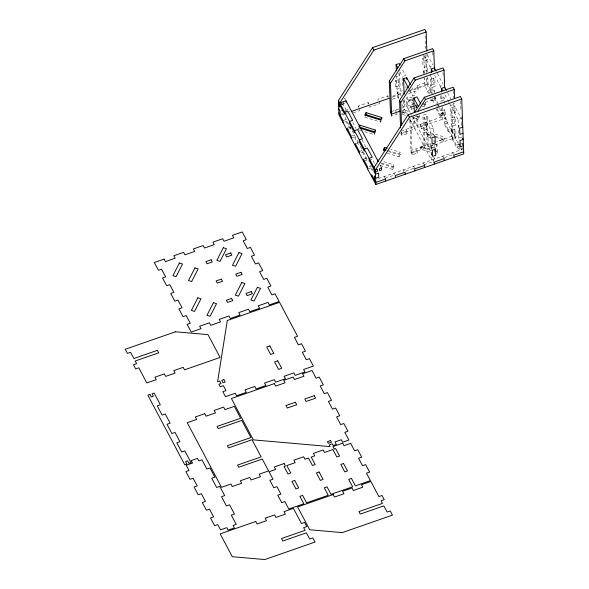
<?xml version="1.0" encoding="UTF-8"?>
<svg xmlns="http://www.w3.org/2000/svg" width="589" height="589" viewBox="0 0 589 589"><rect width="100%" height="100%" fill="white"/><g stroke="black" fill="none" stroke-linecap="round" stroke-linejoin="round"><path stroke-width="0.44" stroke-dasharray="2.94 2.21" d="M358.443 129.705L359.408 127.813M364.746 131.678L374.199 134.631L375.487 132.098M364.819 117.189L380.575 122.107L381.863 119.582M405.541 115.4L402.39 114.413L402.316 112.359L403.605 109.826L410.688 112.043M414.281 103.62L408.766 101.897L408.692 99.843L409.981 97.31L415.054 98.893M402.39 114.413L403.679 111.888L403.605 109.826M408.766 101.897L410.054 99.372L409.981 97.31M380.045 165.465L392.649 169.404L392.576 167.35L393.864 164.817L382.482 161.261M387.209 153.199L399.025 156.888L398.952 154.833L400.24 152.301L390.61 149.297M418.153 119.339L418.072 117.277L419.361 114.752L419.442 116.806L418.153 119.339L413.426 117.859M424.529 106.815L424.448 104.761L425.737 102.236L425.81 104.29L424.529 106.815L421.371 105.836M392.649 169.404L393.938 166.878L393.864 164.817M399.025 156.888L400.314 154.355L400.24 152.301M430.301 152.146L420.841 149.194L420.767 147.132L422.055 144.607L433.467 148.17M430.368 137.657L427.216 136.677L427.143 134.616L428.431 132.091L444.187 137.009L444.261 139.07L442.98 141.596L436.67 139.63M420.841 149.194L422.129 146.661L422.055 144.607M427.216 136.677L428.505 134.145L428.431 132.091M436.523 152.058L437.811 149.525L437.892 151.587L436.604 154.112M442.98 141.596L442.899 139.541L444.187 137.009M417.41 152.971L416.261 150.799L416.187 148.745L417.336 150.917L417.41 152.971L412.182 154.797L411.026 152.617L409.819 119.7L410.82 118.153M412.182 154.797L410.975 121.871L413.971 117.24M422.733 58.664L425.869 57.567L427.187 60.056L424.051 61.146L422.733 58.664L422.961 64.834L424.279 67.315L427.415 66.226L426.097 63.745L422.961 64.834M398.937 98.716L397.229 95.484L396.544 76.968L399.688 75.878L398.37 73.389M402.736 85.582L402.397 76.511L405.541 75.414L401.757 68.287M430.198 68.626L430.132 66.859L433.268 65.769M395.455 80.656L398.598 79.567L399.916 82.048L396.772 83.137L395.455 80.656L395.683 86.826L397.001 89.314L400.137 88.217L398.819 85.736L398.598 79.567M423.285 73.654L423.189 71.004L426.326 69.914L427.643 72.403L427.415 66.226M341.392 104.496L345.404 103.097M395.683 86.826L398.819 85.736M427.209 77.328L427.872 78.573L424.728 79.662L424.073 78.425M433.725 78.109L430.581 79.206L431.737 81.378L434.873 80.288L433.725 78.109L433.946 84.286L435.102 86.458L431.965 87.547L430.809 85.376L433.946 84.286M340.832 110.938L343.188 110.121M345.39 110.577L348.644 109.444L349.962 111.932M358.465 107.419L358.414 106.049L368.177 102.648L368.839 103.892M388.372 97.097L387.709 95.852L377.947 99.254L377.998 100.623M392.362 99.261L398.871 96.994L397.553 94.512L397.479 92.458L402.361 90.758M408.641 93.599L418.404 90.198L417.086 87.717L417.012 85.655L426.775 82.261L430.876 89.992L427.739 91.081L427.813 93.136L430.949 92.046M341.399 114.052L343.026 113.486M392.672 96.213L402.434 92.812M409.76 90.264L426.856 84.315L426.554 76.091M341.767 114.781L343.335 114.237L358.421 142.663L358.495 144.725L354.394 136.994L354.32 134.94L351.177 136.03M345.824 113.368L347.481 112.793M392.281 97.207L402.051 93.806M408.56 91.538L428.093 84.742L427.872 78.573M353.297 112.852L359.805 110.592L359.732 108.531M413.051 106.719L412.653 95.83L415.79 94.733L412.064 87.724M440.447 87.945L440.381 86.178L443.517 85.088M342.982 120.576L346.118 119.479L346.192 121.54L350.293 129.263L347.937 130.088M434.748 91.545L434.174 90.456L431.038 91.553L432.186 93.725L431.538 76.084M344.624 122.085L346.192 121.54M391.199 111.66L398.827 109.009M401.963 107.92L403.531 107.367L403.296 101.013M414.538 103.539L406.668 106.278L406.336 97.2M347.083 128.299L349.432 127.482M414.273 108.295L411.284 109.333L410.128 107.161L414.612 105.6M402.331 110.364L404.687 109.547L404.319 99.556M414.2 106.234L407.824 108.45L407.323 94.836M414.943 105.976L416.438 105.453L415.672 104.003M425.125 102.434L435.551 98.805L435.492 97.038M431.914 100.866L435.05 99.777L434.976 97.715L431.84 98.812L431.914 100.866L430.684 98.547M443.973 97.435L440.83 98.525L441.986 100.697L445.122 99.607L443.973 97.435L444.202 103.605M390.912 114.7L391.678 116.151L396.912 114.332L396.839 112.278L395.683 110.099L395.734 111.476M415.017 108.03L416.511 107.515L416.438 105.453M436.721 106.263L439.077 105.446M351.258 138.084L354.394 136.994M442.214 106.874L442.663 119.214L451.763 136.361L450.629 105.497L453.766 104.408L452.941 102.847M444.423 109.775L441.286 110.872L442.442 113.044L445.579 111.954L444.423 109.775L444.651 115.952L416.924 125.597L416.585 116.519M436.942 144.099L437.016 146.153L431.781 147.972L430.633 145.8L430.552 143.745L427.172 144.916L426.038 114.052L422.902 115.15L424.028 146.013L410.953 150.563L412.109 152.735L425.184 148.185L424.051 117.321L427.194 116.232L433.497 128.115L433.725 134.285L435.043 136.773M452.912 138.54L451.785 107.677L454.922 106.58L461.231 118.47L458.087 119.56L458.831 139.843M355.277 143.76L358.421 142.663M443.178 113.176L440.042 114.266L440.116 116.32L443.252 115.23L443.178 113.176L447.279 120.9L447.353 122.961L444.216 124.051L448.317 131.781L451.454 130.684L451.38 128.63L448.236 129.72L448.317 131.781M453.736 103.406L453.994 110.577L450.857 111.674L452.006 113.846L455.15 112.757L454.789 102.891M401.448 130.979L413.78 126.694L413.419 116.703M406.012 131.48L400.778 133.298L401.934 135.47L407.161 133.651L407.087 131.597L405.931 129.425L406.012 131.48L407.161 133.651M420.377 126.48L425.611 124.662L425.538 122.6L426.686 124.772L426.767 126.834L421.533 128.652L420.377 126.48L420.303 124.419L421.459 126.598L421.533 128.652M454.222 116.755L451.086 117.844L452.234 120.016L455.378 118.926L454.222 116.755L454.45 122.924L455.599 125.096L452.462 126.193L451.307 124.021L454.45 122.924M359.378 151.483L362.522 150.394L359.651 144.982M447.279 120.9L444.135 121.997L444.216 124.051M361.028 153L362.596 152.448L362.522 150.394M430.714 138.908L430.36 129.205L433.497 128.115M433.725 134.285L430.588 135.382L431.575 137.244M461.158 116.637L461.452 124.64L458.316 125.729L459.302 127.592M363.479 159.214L366.616 158.124L366.697 160.179L364.341 160.996M454.671 129.101L451.535 130.191L452.691 132.363L455.827 131.273L454.671 129.101L454.899 135.271L436.655 141.618M369.193 160.399L372.329 159.31L374.773 163.919M369.148 166.392L370.717 165.848L373.176 170.486M452.411 139.505L452.337 137.451L455.481 136.361L455.555 138.415L452.411 139.505L456.512 147.235L459.656 146.146M411.026 152.617L416.261 150.799M430.633 145.8L435.86 143.981L437.016 146.153M455.827 131.273L456.055 137.443L428.321 147.095L427.194 116.232M367.654 168.999L370.798 167.909L370.717 165.848M461.909 136.987L458.765 138.076L460.083 140.557M463.123 145.019L462.137 143.156L458.993 144.246L459.98 146.116M459.575 144.084L456.438 145.181L456.512 147.235M378.433 178.533L462.358 149.334L462.232 145.8M385.118 178.29L394.07 175.176L393.997 173.114L395.315 175.603M414.847 168.807L413.53 166.319L413.603 168.38L403.833 171.774L403.759 169.72L405.077 172.202M424.183 164.699L433.136 161.585L433.062 159.523L434.38 162.012M444.533 157.616L452.669 154.789L452.595 152.728L453.913 155.209M410.054 99.372L413.206 100.351M422.659 103.303L425.81 104.29M408.692 99.843L413.036 101.198M422.07 104.017L424.448 104.761M403.679 111.888L408.405 113.36M416.29 115.819L419.442 116.806M402.316 112.359L407.573 114.001M415.451 116.46L418.072 117.277M428.505 134.145L434.019 135.868M434.807 136.111L444.261 139.07M427.143 134.616L432.348 136.243M435.823 137.325L442.899 139.541M422.129 146.661L431.582 149.613M434.741 150.6L437.892 151.587M420.767 147.132L431.45 150.467M359.231 129.955L361.594 130.692M387.709 150.423L400.314 154.355M388.445 151.55L398.952 154.833M381.333 162.939L393.938 166.878M381.193 163.794L392.576 167.35M427.386 54.674L432.849 64.974M437.318 73.397L443.105 84.308M447.566 92.716L450.872 98.952M453.994 110.577L455.15 112.757M461.452 124.64L462.446 126.502M424.242 55.764L430.132 66.859M434.594 75.267L440.381 86.178M444.842 94.586L447.323 99.261M447.736 100.042L448.973 102.383M449.392 103.163L450.629 105.497M451.785 107.677L458.087 119.56M423.189 71.004L424.176 72.874M434.402 96.633L437.899 103.23M451.38 128.63L456.055 137.443M461.562 147.832L462.358 149.334M426.856 84.315L431.774 93.592M434.233 98.23L437.517 104.415M437.921 105.181L439.151 107.5M439.563 108.273L459.243 145.373M460.473 147.692L462.115 150.784M429.307 94.034L424.956 85.839L424.662 77.903M432.414 99.894L434.763 104.327M437.171 108.855L441.514 117.042L441.095 105.578M452.337 137.451L459.221 150.423L458.868 140.719M436.015 108.597L440.116 116.32M417.012 85.655L418.33 88.144L418.404 90.198M399.879 71.755L402.397 76.511M409.753 90.375L412.653 95.83M424.051 117.321L430.36 129.205M444.143 158.61L442.825 156.129L442.876 157.499M416.511 107.515L415.363 105.335L415.289 103.281M425.611 124.662L426.767 126.834M434.94 142.324L433.953 140.462L434.012 142.221M435.492 149.12L434.174 146.632L431.038 147.729L431.7 148.965M395.558 75.105L396.544 76.968M401.219 96.007L400.365 94.395L399.46 69.701M403.362 100.042L411.505 115.385M411.932 116.188L431.634 153.324M433.776 157.366L434.63 158.978L434.564 157.211M431.266 153.898L432.252 155.761M397.479 92.458L398.797 94.939L398.871 96.994M433.136 161.585L434.454 164.066M401.941 104.363L407.08 114.052M409.649 118.897L431.494 160.068L430.942 145.078M409.819 119.7L410.975 121.871M424.61 165.406L423.292 162.925L423.344 164.294M401.087 131.965L401.853 133.416L414.936 128.866L414.501 117.064M413.603 168.38L414.59 170.243M358.414 106.049L359.069 107.286M345.691 100.174L344.705 98.311L344.779 100.373M381.274 167.247L380.288 165.384L380.361 167.438M385.545 178.997L384.227 176.516L384.278 177.885M343.019 101.72L344.005 103.583L343.932 101.529M346.222 110.099L342.96 103.951L343.034 106.005L341.716 103.524M352.752 122.402L356.014 128.549M365.806 147.007L362.537 140.852L362.463 138.798M340.928 102.449L341.914 104.312L341.841 102.258M363.339 151.94L368.258 161.209M362.596 152.448L366.697 160.179M370.798 167.909L373.257 172.54M460.591 101.094L460.892 109.326M462.137 143.156L462.196 144.923M455.378 118.926L455.599 125.096M453.272 90.846L453.537 98.024M445.579 111.954L445.807 118.124L418.072 127.776L417.645 115.974M443.053 72.425L443.222 76.909M441.794 95.411L441.986 100.697M440.734 95.882L440.962 102.052M434.873 80.288L435.102 86.458M432.775 52.207L432.9 55.793M434.174 90.456L434.27 93.106M434.049 143.105L434.24 148.399M434.277 149.282L434.402 152.809M430.39 73.912L431.096 93.312M431.708 145.917L431.781 147.972M426.966 53.879L427.187 60.056M425.074 35.796L425.538 48.497M425.773 54.851L426.421 72.557M423.822 54.976L424.507 73.492M416.187 105.63L416.254 107.441M411.284 109.333L411.21 107.272L410.054 105.1L410.128 107.161M405.939 86.311L406.005 88.122M401.794 131.818L401.934 135.47M391.604 114.097L391.678 116.151M387.709 95.852L387.761 97.222M380.501 120.053L380.575 122.107M379.264 101.735L379.338 103.797L369.575 107.191L369.494 105.136M374.125 132.569L374.199 134.631M368.177 102.648L368.228 104.025M358.37 127.651L358.421 129.02M350.219 127.209L350.293 129.263M426.605 129.484L423.469 130.581L424.617 132.753L427.761 131.664L426.605 129.484"/><path stroke-width="0.88" d="M359.01 126.385L359.658 125.118L375.414 130.044L375.465 131.413M366.034 112.602L364.746 115.135L380.501 120.053L381.79 117.528L366.034 112.602L366.108 114.664L365.46 115.923M375.414 130.044L374.125 132.569L360.122 128.196M377.461 161.165L378.109 159.899L378.16 161.268M387.106 148.2L384.484 147.383L383.196 149.908L385.817 150.732M383.91 150.703L384.558 149.437L384.484 147.383M374.008 167.57L408.17 114.7L460.421 96.522L461.739 99.004L463.757 153.869L375.856 184.453L338.955 114.899L338.425 100.498L372.587 47.628L424.838 29.45L426.156 31.931L426.863 51.14M426.156 31.931L373.905 50.117L339.743 102.987L346.023 100.8L378.145 161.349M390.492 113.066L389.322 81.061L403.796 58.657L432.643 48.622L433.791 50.794L434.483 69.627M391.611 114.325L390.47 83.233L404.945 60.829L433.791 50.794M400.579 127.813L399.57 100.38L414.045 77.976L442.891 67.941L444.047 70.113L444.702 88.055M401.558 125.413L400.726 102.552L415.201 80.148L444.047 70.113M461.739 99.004L409.488 117.182L375.326 170.052L375.856 184.453M414.31 112.749L424.294 97.295L453.14 87.26L454.296 89.432L454.62 98.407M417.461 111.829L425.449 99.475L454.296 89.432M396.323 70.798L396.095 64.621L399.232 63.531L400.071 65.114M404.12 94.115L403.553 78.683L406.69 77.586L410.415 84.602M431.413 72.557L431.281 69.031L434.424 67.941L436.074 71.055M351.589 111.365L389.027 98.341M414.339 112.528L413.802 98.002L416.946 96.913L420.664 103.922M441.662 91.884L441.536 88.35L444.673 87.26L446.329 90.382M399.975 111.181L391.604 114.097L390.455 111.925M462.77 127.121L459.634 128.218L459.862 134.388L462.998 133.298M463.455 145.645L460.311 146.735L460.083 140.557L463.226 139.468L462.564 138.224M463.676 151.815L453.913 155.209L453.986 157.27M366.108 114.664L381.076 119.339M374.7 131.855L359.732 127.18L359.658 125.118M384.558 149.437L386.134 149.93M431.281 69.031L432.525 71.372M441.536 88.35L442.773 90.691M403.796 58.657L404.945 60.829M414.045 77.976L415.201 80.148M424.294 97.295L425.449 99.475M396.095 64.621L397.774 67.794M403.553 78.683L408.516 88.033M413.802 98.002L418.352 106.572M372.587 47.628L373.905 50.117M408.17 114.7L409.488 117.182M389.322 81.061L390.47 83.233M399.57 100.38L400.726 102.552M338.425 100.498L375.326 170.052L377.416 169.323L377.497 171.384L375.399 172.113L369.193 160.399L369.112 158.345L372.255 157.248L367.359 148.023L364.216 149.113L364.296 151.174L359.4 141.949L359.327 139.887L362.463 138.798L357.567 129.573L354.431 130.662L354.504 132.716L349.608 123.491L349.535 121.437L352.671 120.34L347.775 111.115L344.639 112.212L344.712 114.266L338.506 102.56M338.579 104.614L339.897 107.095L339.824 105.041M338.727 108.729L340.044 111.211L340.199 115.326M338.881 112.845L342.982 120.576L343.056 122.63M444.224 160.664L444.143 158.61L434.38 162.012L434.454 164.066M424.684 167.467L424.61 165.406L414.847 168.807L414.921 170.862M406.69 77.586L406.756 79.405M405.151 174.263L405.077 172.202L395.315 175.603L395.388 177.657M385.618 181.059L385.545 178.997L375.782 182.399L371.681 174.668L371.755 176.729M381.79 117.528L381.841 118.897M374.081 169.625L374.162 171.686L375.48 174.167L378.617 173.078L378.771 177.193L375.627 178.283L374.309 175.802L374.464 179.917M367.654 168.999L367.58 166.945L363.479 159.214L363.553 161.268M359.452 153.545L359.378 151.483L355.277 143.76L355.358 145.814M351.258 138.084L351.177 136.03L347.083 128.299L347.157 130.36M346.023 100.8L346.074 102.169M227.302 320.512L217.577 381.768L219.668 381.039L220.985 383.52L218.894 384.249L220.212 386.737L223.349 385.64L225.985 390.61L222.848 391.7L225.484 396.669L235.247 393.275L236.564 395.756L246.335 392.362L245.017 389.874L254.779 386.48L256.097 388.961L265.867 385.559L264.549 383.078L274.312 379.677L275.63 382.165L285.4 378.764L284.082 376.283L293.845 372.881L295.163 375.37L304.933 371.968L303.615 369.487L313.377 366.086L309.424 358.635L306.287 359.724L302.334 352.274L305.47 351.184L301.516 343.733L298.38 344.823L294.426 337.372L297.563 336.282L279.554 302.326L227.302 320.512M179.358 263.025L172.923 275.667L176.074 276.653L182.516 264.012L179.358 263.025M194.959 267.899L188.524 280.541L191.675 281.527L198.11 268.878L194.959 267.899M197.808 297.798L191.373 310.447L194.525 311.426L200.967 298.785L197.808 297.798M223.312 247.733L216.87 260.375L220.021 261.361L226.463 248.72L223.312 247.733M213.409 302.672L206.975 315.314L210.126 316.3L216.561 303.659L213.409 302.672M238.913 252.607L232.471 265.249L235.622 266.235L242.064 253.587L238.913 252.607M241.762 282.506L235.32 295.155L238.471 296.134L244.914 283.493L241.762 282.506M257.364 287.38L250.921 300.022L254.073 301.008L260.515 288.367L257.364 287.38M435.043 136.773L431.906 137.863L432.127 144.04L435.271 142.943L435.043 136.773M381.606 167.865L379.515 168.594L379.588 170.655L381.679 169.927L381.606 167.865M435.492 149.12L432.355 150.21L432.584 156.38L435.72 155.29L435.492 149.12M164.081 259.131L154.318 262.532L158.419 270.263L161.555 269.166L165.656 276.896L162.52 277.986L166.621 285.717L169.757 284.627L173.858 292.35L170.714 293.447L174.815 301.17L177.959 300.081L182.06 307.811L178.916 308.901L183.017 316.632L186.161 315.535L190.254 323.265L187.118 324.355L191.219 332.086L200.982 328.684L199.664 326.203L209.434 322.801L210.752 325.29L220.514 321.888L219.196 319.407L228.966 316.006L230.284 318.494L240.047 315.093L238.729 312.612L248.499 309.21L249.817 311.699L259.58 308.297L258.262 305.816L268.032 302.415L269.35 304.903L279.12 301.502L275.019 293.771L271.875 294.868L267.774 287.137L270.918 286.048L266.817 278.317L263.673 279.407L259.58 271.684L262.716 270.587L258.615 262.863L255.479 263.953L251.378 256.222L254.514 255.133L250.413 247.402L247.277 248.499L243.176 240.768L246.312 239.679L242.219 231.948L232.449 235.35L233.767 237.831L224.004 241.225L222.686 238.744L212.916 242.145L214.234 244.626L204.471 248.028L203.153 245.539L193.383 248.941L194.701 251.422L184.939 254.823L183.621 252.335L173.851 255.736L175.169 258.218L165.399 261.619L164.081 259.131M211.12 259.786L205.892 261.612L207.041 263.784L212.276 261.965L211.12 259.786M230.726 252.968L225.491 254.787L226.647 256.966L231.875 255.14L230.726 252.968M221.376 279.112L216.141 280.931L217.297 283.103L222.524 281.284L221.376 279.112M240.975 272.287L235.74 274.113L236.896 276.285L242.131 274.459L240.975 272.287M231.624 298.432L226.39 300.25L227.545 302.422L232.773 300.604L231.624 298.432M251.223 291.607L245.996 293.432L247.144 295.604L252.379 293.786L251.223 291.607M175.478 331.784L125.243 349.262L127.445 353.4L130.581 352.31L133.88 358.517L157.425 350.322L158.743 352.811L135.198 361.005L136.619 363.678L133.475 364.775L135.676 368.913L138.813 367.816L146.838 382.946L156.254 379.669L154.936 377.181L164.353 373.905L165.671 376.393L175.088 373.117L173.77 370.628L183.186 367.352L184.504 369.84L220.087 357.457L207.976 334.633L175.478 331.784M269.836 345.927L266.699 347.017L270.653 354.475L273.789 353.378L269.836 345.927M149.959 394.505L147.868 395.234L184.769 464.787L186.86 464.058L185.542 461.57L187.633 460.848L188.951 463.329L191.042 462.601L184.828 450.894L181.692 451.984L176.796 442.759L179.939 441.662L175.043 432.436L171.9 433.533L167.011 424.301L170.147 423.211L165.251 413.986L162.115 415.076L157.219 405.85L160.355 404.761L154.141 393.047L152.05 393.776L153.368 396.257L151.277 396.986L149.959 394.505M223.857 379.581L221.758 380.31L223.076 382.791L225.175 382.07L223.857 379.581M277.743 360.829L274.607 361.926L278.56 369.377L281.697 368.287L277.743 360.829M274.327 383.601L231.425 398.525L253.358 439.873L330.061 446.602L329.185 444.945L332.321 443.848L333.205 445.505L336.341 444.415L335.023 441.927L341.303 439.747L342.621 442.229L348.902 440.042L344.801 432.319L347.937 431.222L343.836 423.498L340.7 424.588L336.599 416.857L339.735 415.768L335.634 408.037L332.498 409.134L328.397 401.404L331.541 400.314L327.44 392.583L324.296 393.673L320.195 385.95L323.339 384.853L319.238 377.129L316.102 378.219L312.001 370.488L302.584 373.772L303.902 376.253L294.478 379.53L293.16 377.048L283.743 380.325L285.061 382.806L275.645 386.082L274.327 383.601M204.758 413.692L195.342 416.968L196.66 419.449L187.243 422.725L221.508 487.309L230.925 484.033L232.243 486.521L241.659 483.245L240.341 480.757L249.758 477.48L251.076 479.969L260.5 476.692L259.182 474.204L268.599 470.928L262.289 459.045L238.744 467.232L237.595 465.06L261.141 456.873L252.04 439.725L228.495 447.912L227.347 445.74L250.885 437.546L241.792 420.399L218.247 428.593L217.091 426.421L240.636 418.227L234.334 406.344L224.917 409.62L223.599 407.139L214.182 410.415L215.5 412.896L206.076 416.173L204.758 413.692M295.383 402.265L285.967 405.541L287.285 408.022L296.701 404.746L295.383 402.265M314.224 395.712L304.808 398.989L306.125 401.47L315.542 398.193L314.224 395.712M197.492 458.397L191.211 460.583L192.529 463.064L186.249 465.251L189.032 470.493L185.896 471.583L189.997 479.313L193.133 478.224L197.234 485.947L194.098 487.044L198.198 494.767L201.335 493.678L205.436 501.408L202.292 502.498L206.393 510.229L209.537 509.132L213.638 516.862L210.494 517.952L214.595 525.683L217.731 524.593L220.514 529.835L226.794 527.648L228.112 530.137L234.393 527.95L233.075 525.469L236.211 524.372L231.315 515.147L234.459 514.057L229.563 504.832L226.419 505.922L221.53 496.696L224.667 495.599L219.771 486.374L216.634 487.471L211.738 478.239L214.875 477.149L209.978 467.924L206.842 469.013L201.946 459.788L198.81 460.878L197.492 458.397M330.569 440.535L327.425 441.632L328.309 443.289L331.445 442.192L330.569 440.535M284.112 463.565L274.349 466.967L275.667 469.448L269.033 471.76L272.987 479.21L269.85 480.3L273.804 487.751L276.94 486.661L280.894 494.112L277.758 495.202L281.711 502.66L284.848 501.563L288.801 509.014L303.821 503.794L299.867 496.336L302.621 495.386L306.574 502.837L328.242 495.297L324.289 487.847L327.035 486.889L330.989 494.34L352.656 486.801L348.703 479.35L351.449 478.393L355.403 485.844L370.422 480.617L366.468 473.166L369.612 472.076L365.659 464.625L362.515 465.715L358.561 458.264L361.705 457.167L357.751 449.716L354.607 450.813L350.654 443.355L344.028 445.667L342.71 443.178L332.947 446.58L334.265 449.061L335.634 448.582L339.588 456.033L336.842 456.99L332.888 449.54L324.495 452.462L323.177 449.974L313.414 453.375L314.732 455.857L311.22 457.079L315.174 464.53L312.428 465.487L308.474 458.036L304.962 459.258L303.644 456.769L293.882 460.171L295.199 462.652L286.806 465.575L290.76 473.026L288.014 473.983L284.06 466.532L285.429 466.054L284.112 463.565M294.714 480.477L291.967 481.434L295.914 488.885L298.667 487.928L294.714 480.477M319.128 471.98L316.381 472.938L320.335 480.388L323.081 479.439L319.128 471.98M343.542 463.491L340.795 464.441L344.749 471.899L347.495 470.942L343.542 463.491M255.759 521.493L220.183 533.877L232.287 556.701L264.792 559.55L315.019 542.071L312.825 537.934L309.681 539.023L306.39 532.817L282.845 541.011L281.527 538.523L305.073 530.328L303.652 527.656L306.788 526.566L304.594 522.421L301.45 523.518L293.432 508.388L284.008 511.664L285.326 514.153L275.91 517.429L274.592 514.941L265.175 518.217L266.493 520.705L257.076 523.982L255.759 521.493M333.19 494.554L297.614 506.93L309.726 529.761L342.224 532.611L392.451 515.132L390.257 510.994L387.12 512.084L383.822 505.87L360.277 514.064L358.959 511.583L382.504 503.389L381.083 500.709L384.227 499.619L382.025 495.482L378.889 496.571L370.864 481.449L361.447 484.725L362.765 487.206L353.348 490.482L352.031 488.001L342.607 491.278L343.924 493.759L334.508 497.035L333.19 494.554"/></g></svg>
